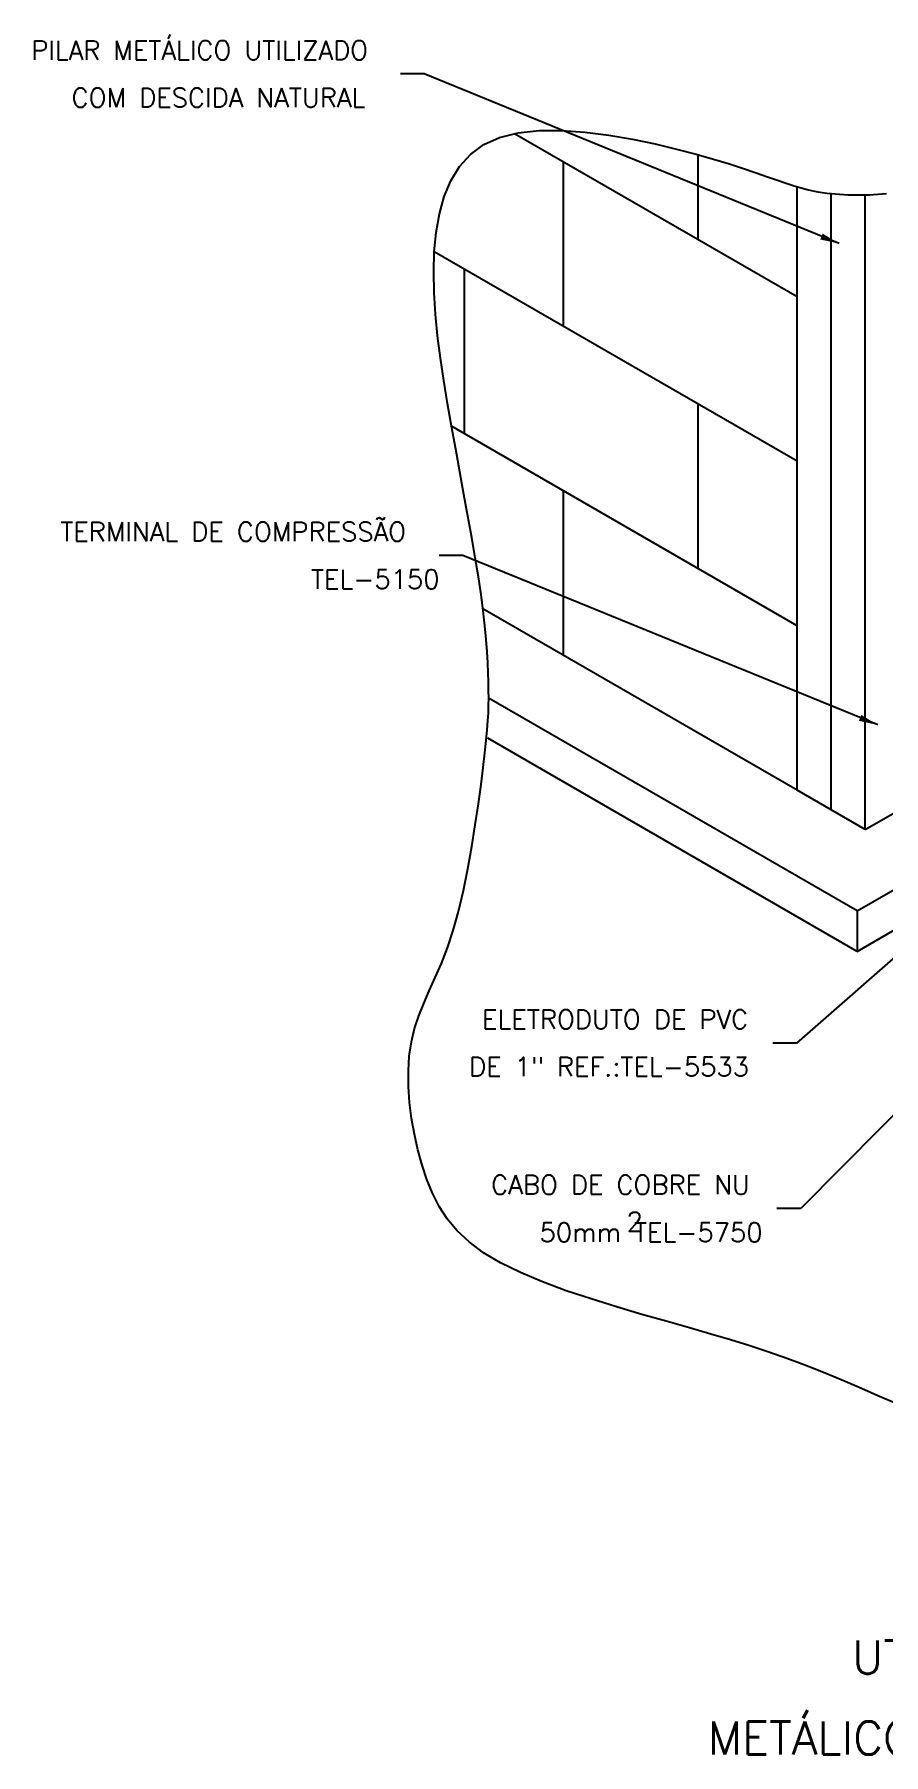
# Model space of a CAD drawing. Header units: millimetres. Extents: x -5253.2 to -5234.9, y -4643.3 to -4625.2.
# Drawn here: x -5253.16 to -5244.21, y -4643.27 to -4625.16 of the extents above; entities that cross this region are included whole.
import ezdxf
from ezdxf.enums import TextEntityAlignment as Align

# ---------------------------------------------------------------- set-up
doc = ezdxf.new("R2010")
doc.units = ezdxf.units.MM
doc.header["$LTSCALE"] = 10
doc.layers.add('Termotécnica', color=7, linetype='Continuous')
doc.styles.add('r140', font='romans.shx')
doc.styles.add('r80', font='romans.shx')

msp = doc.modelspace()

# ---------------------------------------------------------------- linework, layer by layer
at = {"layer": 'Termotécnica', "color": 2}
for p, q in [((-5249.054, -4625.579), (-5249.304, -4625.579)), ((-5244.683, -4627.364), (-5249.054, -4625.579)), ((-5245.127, -4627.925), (-5248.101, -4626.208)), ((-5247.588, -4628.235), (-5247.588, -4626.504)), ((-5246.168, -4627.324), (-5246.168, -4626.429)), ((-5245.127, -4629.656), (-5248.947, -4627.451)), ((-5248.629, -4629.365), (-5248.629, -4627.634)), ((-5246.168, -4630.786), (-5246.168, -4629.055)), ((-5245.127, -4631.387), (-5248.766, -4629.286)), ((-5247.588, -4631.698), (-5247.588, -4629.966)), ((-5248.646, -4630.646), (-5248.896, -4630.646)), ((-5244.276, -4632.431), (-5248.646, -4630.646)), ((-5245.127, -4633.119), (-5248.435, -4631.209)), ((-5244.494, -4634.389), (-5248.368, -4632.152)), ((-5244.494, -4634.814), (-5248.382, -4632.569)), ((-5244.41, -4633.533), (-5245.127, -4633.119)), ((-5244.41, -4633.533), (-5244.022, -4633.309)), ((-5244.494, -4634.389), (-5243.421, -4633.77)), ((-5243.404, -4634.266), (-5245.133, -4635.779)), ((-5244.494, -4634.814), (-5243.485, -4634.232)), ((-5244.494, -4634.389), (-5244.494, -4634.814)), ((-5243.191, -4635.608), (-5245.088, -4637.522)), ((-5245.133, -4635.779), (-5245.383, -4635.779)), ((-5245.088, -4637.522), (-5245.338, -4637.522))]:
    msp.add_line(p, q, dxfattribs=at)
at = {"layer": 'Termotécnica', "color": 3}
for p, q in [((-5245.127, -4633.119), (-5245.127, -4626.766)), ((-5244.768, -4633.326), (-5244.768, -4626.838)), ((-5244.41, -4633.533), (-5244.41, -4626.851))]:
    msp.add_line(p, q, dxfattribs=at)
at = {"layer": 'Termotécnica', "color": 1}
msp.add_line((-5249.211, -4635.916), (-5249.189, -4635.767), dxfattribs=at)
for points in [[(-5249.189, -4635.767), (-5249.155, -4635.627), (-5249.111, -4635.494), (-5249.059, -4635.363), (-5249, -4635.23), (-5248.937, -4635.091), (-5248.873, -4634.942), (-5248.809, -4634.778), (-5248.748, -4634.596), (-5248.692, -4634.393), (-5248.64, -4634.174), (-5248.594, -4633.945), (-5248.552, -4633.712), (-5248.515, -4633.483), (-5248.482, -4633.263), (-5248.455, -4633.059), (-5248.432, -4632.878), (-5248.414, -4632.724), (-5248.4, -4632.594), (-5248.389, -4632.484), (-5248.382, -4632.389), (-5248.378, -4632.305), (-5248.375, -4632.226), (-5248.374, -4632.149), (-5248.375, -4632.068), (-5248.376, -4631.981), (-5248.379, -4631.884), (-5248.383, -4631.777), (-5248.39, -4631.66), (-5248.4, -4631.53), (-5248.414, -4631.388), (-5248.432, -4631.231), (-5248.455, -4631.059), (-5248.483, -4630.872), (-5248.517, -4630.671), (-5248.553, -4630.457), (-5248.593, -4630.234), (-5248.635, -4630.004), (-5248.679, -4629.767), (-5248.722, -4629.528), (-5248.766, -4629.286), (-5248.808, -4629.046), (-5248.847, -4628.807), (-5248.882, -4628.57), (-5248.912, -4628.337), (-5248.934, -4628.107), (-5248.949, -4627.882), (-5248.953, -4627.663), (-5248.947, -4627.451), (-5248.927, -4627.246), (-5248.893, -4627.051), (-5248.842, -4626.869), (-5248.772, -4626.702), (-5248.681, -4626.554), (-5248.566, -4626.427), (-5248.426, -4626.323), (-5248.259, -4626.247), (-5248.063, -4626.198), (-5247.844, -4626.175), (-5247.608, -4626.174), (-5247.361, -4626.192), (-5247.11, -4626.224), (-5246.861, -4626.266), (-5246.621, -4626.316), (-5246.396, -4626.369), (-5246.19, -4626.422), (-5246.005, -4626.475), (-5245.839, -4626.525), (-5245.69, -4626.574), (-5245.557, -4626.619), (-5245.438, -4626.661), (-5245.333, -4626.698), (-5245.24, -4626.73), (-5245.158, -4626.757), (-5245.085, -4626.779), (-5245.02, -4626.796), (-5244.962, -4626.81), (-5244.909, -4626.82), (-5244.86, -4626.828), (-5244.813, -4626.834), (-5244.768, -4626.838), (-5244.723, -4626.842), (-5244.678, -4626.845), (-5244.634, -4626.848), (-5244.589, -4626.85), (-5244.544, -4626.851), (-5244.499, -4626.852), (-5244.454, -4626.852), (-5244.41, -4626.851), (-5244.365, -4626.85), (-5244.32, -4626.847), (-5244.275, -4626.844), (-5244.23, -4626.841), (-5244.185, -4626.836)], [(-5244.102, -4639.568), (-5244.276, -4639.492), (-5244.449, -4639.415), (-5244.62, -4639.341), (-5244.788, -4639.271), (-5244.952, -4639.204), (-5245.117, -4639.142), (-5245.283, -4639.082), (-5245.455, -4639.023), (-5245.636, -4638.964), (-5245.828, -4638.904), (-5246.035, -4638.842), (-5246.26, -4638.777), (-5246.504, -4638.708), (-5246.762, -4638.635), (-5247.028, -4638.556), (-5247.295, -4638.473), (-5247.558, -4638.386), (-5247.808, -4638.293), (-5248.041, -4638.196), (-5248.249, -4638.094), (-5248.428, -4637.986), (-5248.579, -4637.873), (-5248.705, -4637.755), (-5248.81, -4637.63), (-5248.896, -4637.499), (-5248.967, -4637.361), (-5249.026, -4637.216), (-5249.076, -4637.064), (-5249.12, -4636.905), (-5249.157, -4636.74), (-5249.186, -4636.572), (-5249.207, -4636.404), (-5249.219, -4636.237), (-5249.22, -4636.073), (-5249.211, -4635.916)]]:
    msp.add_lwpolyline(points, dxfattribs=at)
at = {"layer": 'Termotécnica', "color": 2}
for points in [[(-5244.882, -4627.321), (-5244.858, -4627.259), (-5244.683, -4627.364)], [(-5244.475, -4632.388), (-5244.45, -4632.326), (-5244.276, -4632.431)]]:
    msp.add_solid(points, dxfattribs=at)

# ---------------------------------------------------------------- texts
at = {"layer": 'Termotécnica', "color": 2, "style": 'r80'}
for s, p in [('PILAR METÁLICO UTILIZADO', (-5253.193, -4625.429)), (' COM DESCIDA NATURAL', (-5252.905, -4625.929)), ('TERMINAL DE COMPRESSÃO ', (-5252.887, -4630.496)), ('TEL-5150', (-5250.246, -4630.997)), ('ELETRODUTO DE PVC', (-5248.444, -4635.629)), ('DE 1" REF.:TEL-5533', (-5248.581, -4636.128)), ('CABO DE COBRE NU', (-5248.349, -4637.371)), ('2', (-5246.922, -4637.759)), ('50mm TEL-5750', (-5247.838, -4637.872))]:
    msp.add_text(s, height=0.2, dxfattribs=at).set_placement(p)
at = {"layer": 'Termotécnica', "color": 5, "style": 'r140'}
for s, p in [(' UTILIZAÇÃO DO PILAR', (-5242.193, -4642.523)), (' METÁLICO COM DESCIDA NATURAL', (-5242.271, -4643.374))]:
    msp.add_text(s, height=0.35, dxfattribs=at).set_placement(p, align=Align.BOTTOM_CENTER)

doc.saveas('drawing.dxf')
